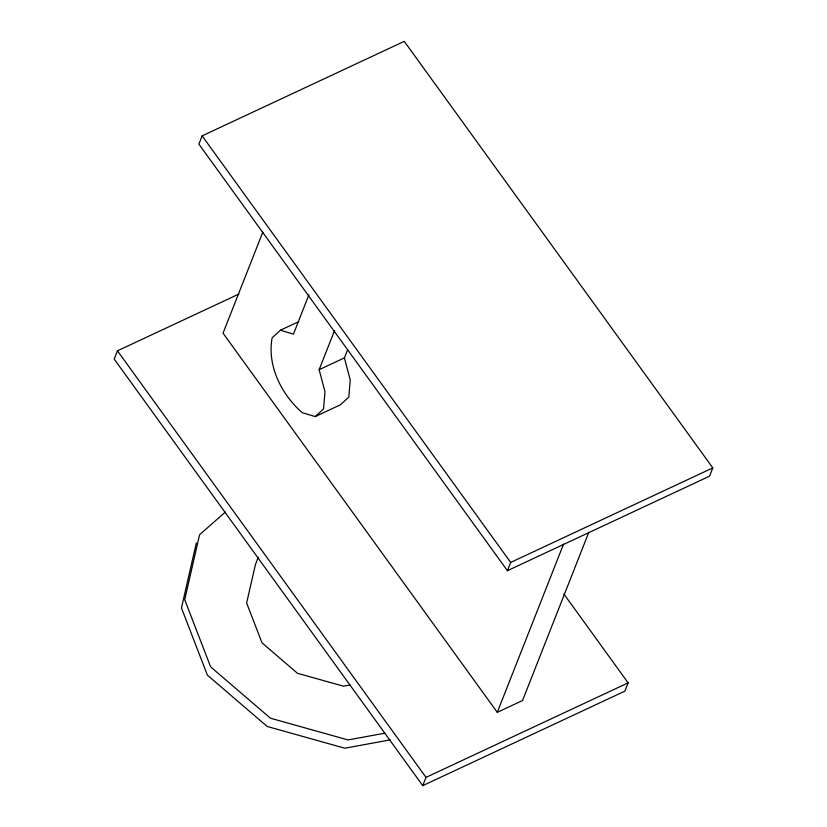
<?xml version="1.0" encoding="UTF-8"?>
<svg xmlns="http://www.w3.org/2000/svg" width="827" height="827" viewBox="0 0 827 827"><rect width="100%" height="100%" fill="white"/><g stroke="black" fill="none" stroke-linecap="round" stroke-linejoin="round"><path stroke-width="1.24" d="M196.319 542.977L181.454 607.969L207.381 675.132L267.162 726.457L344.776 748.208L390.323 739.876M238.962 294.009L117.455 350.824L114.198 359.094L422.742 785.65L624.871 691.134L628.127 682.864L563.849 593.993M202.129 135.866L198.873 144.136L507.416 570.692L709.545 476.176L712.802 467.906L404.258 41.35L202.129 135.866L510.683 562.422L507.416 570.692M262.79 232.232L223.032 333.178L497.285 712.336L522.55 700.521L588.824 532.278M308.895 294.898L293.43 334.139L280.446 330.211L272.114 337.85C267.028 365.844 281.397 394.458 302.217 412.652L315.211 416.581L340.476 404.765L348.808 397.125L350.245 379.965L344.404 357.874L347.691 349.552M315.211 416.581L323.543 408.941L324.98 391.781L319.139 369.69L334.604 330.449M258.282 557.243L255.46 564.438L246.632 602.997L262.014 642.837L297.482 673.292L343.525 686.193L349.852 685.035M422.742 785.65L426.008 777.38L628.127 682.864M497.285 712.336L563.559 544.094M225.42 512.006L199.576 534.718L184.71 599.709L210.637 666.862L270.419 718.198L348.033 739.938L384.72 733.229M280.446 330.211L298.816 321.62M319.139 369.69L344.404 357.874M510.683 562.422L712.802 467.906M117.455 350.824L426.008 777.38"/></g></svg>
